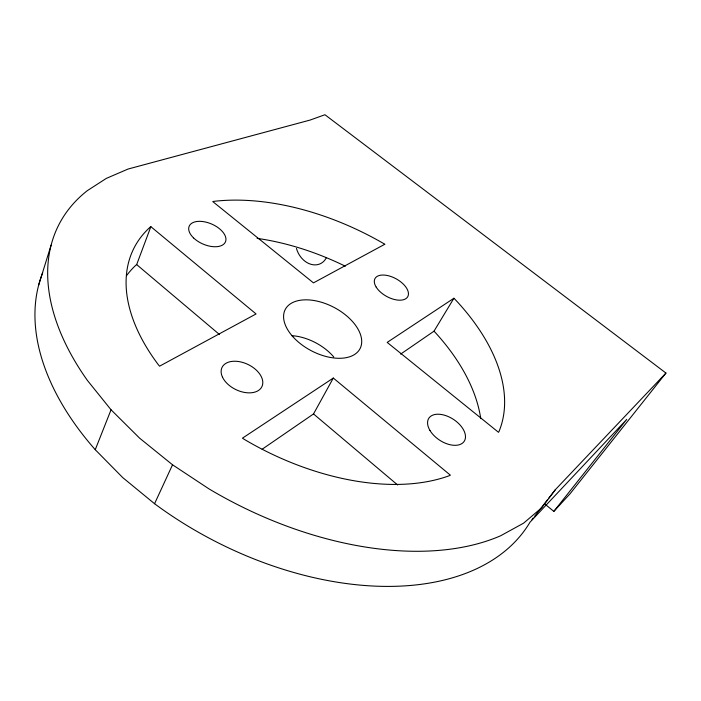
<?xml version="1.0" encoding="UTF-8"?>
<svg xmlns="http://www.w3.org/2000/svg" width="701" height="701" viewBox="0 0 701 701"><rect width="100%" height="100%" fill="white"/><g stroke="black" fill="none" stroke-linecap="round" stroke-linejoin="round"><path stroke-width="1.05" d="M38.608 285.263L51.094 245.184M126.522 275.695A199.058 121.58 27.7 0 1 135.766 265.293L136.669 264.592L150.855 226.668L256.058 313.952L159.574 366.176L158.408 364.8A204.359 119.45 27.7 0 1 149.944 227.343L150.855 226.668M553.843 511.38L626.729 419.4L529.956 522.271A274.056 168.617 27.7 0 1 154.562 503.721L122.78 477.635L95.248 449.7L111.047 409.787L87.441 380.468A281.46 165.804 27.7 0 1 87.257 190.698L106.342 178.387L128.09 169.029L310.131 120.055L324.94 114.736L665.95 373.055L570.027 493.819L553.843 511.38L545.369 504.466M154.562 503.721L172.534 464.789L139.622 438.169L111.047 409.787M262.113 449.262L313.522 413.949L333.308 378.049L450.384 475.182L449.175 475.751A204.359 119.45 27.7 0 1 244.185 439.308L242.441 438.169L333.308 378.049M400.613 354.119L433.998 331.187L453.906 298.249L455.002 299.327A204.359 119.45 27.7 0 1 499.042 431.378L498.525 432.315L387.18 342.403L453.906 298.249M665.95 373.055L555.472 489.552L541.899 507.585L523.594 523.165L500.619 535.774A281.46 165.804 27.7 0 1 208.959 488.869L172.534 464.789M531.963 519.695L533.312 517.969M534.653 516.243L547.411 499.883M548.752 498.166L555.472 489.552M136.669 264.592L219.466 334.517M313.522 413.949L397.616 484.961M433.998 331.187L435.049 332.248A199.058 121.58 27.7 0 1 480.746 418.611M95.248 449.7A274.056 168.617 27.7 0 1 42.708 272.742M257.127 238.358A199.058 121.58 27.7 0 1 345.286 266.196M291.721 335.648A41.14 24.929 27.7 0 1 333.764 356.967M326.377 257.679A19.707 15.396 64.4 0 1 310.657 264.216A19.707 15.396 64.4 0 1 296.453 248.408M384.77 244.272L313.461 282.88L212.754 201.564L214.024 201.336A204.359 119.45 27.7 0 1 383.421 243.422L384.77 244.272M429.967 430.458A21.109 12.487 33 0 0 462.809 442.883A21.109 12.487 33 0 0 446.782 415.965A21.109 12.487 33 0 0 429.967 430.458M222.55 377.278A22.125 13.95 25.7 0 0 258.222 390.632A22.125 13.95 25.7 0 0 245.096 363.232A22.125 13.95 25.7 0 0 222.55 377.278M193.581 237.937A19.751 10.901 23.4 0 0 225.1 242.564A19.751 10.901 23.4 0 0 203.29 221.612A19.751 10.901 23.4 0 0 193.581 237.937M376.157 287.06A18.708 9.998 28.9 0 0 405.686 298.784A18.708 9.998 28.9 0 0 392.297 277.009A18.708 9.998 28.9 0 0 376.157 287.06M292.781 336.585A42.218 24.474 27.7 0 0 359.394 349.764A42.218 24.474 27.7 0 0 315.748 300.834A42.218 24.474 27.7 0 0 292.781 336.585"/></g></svg>
